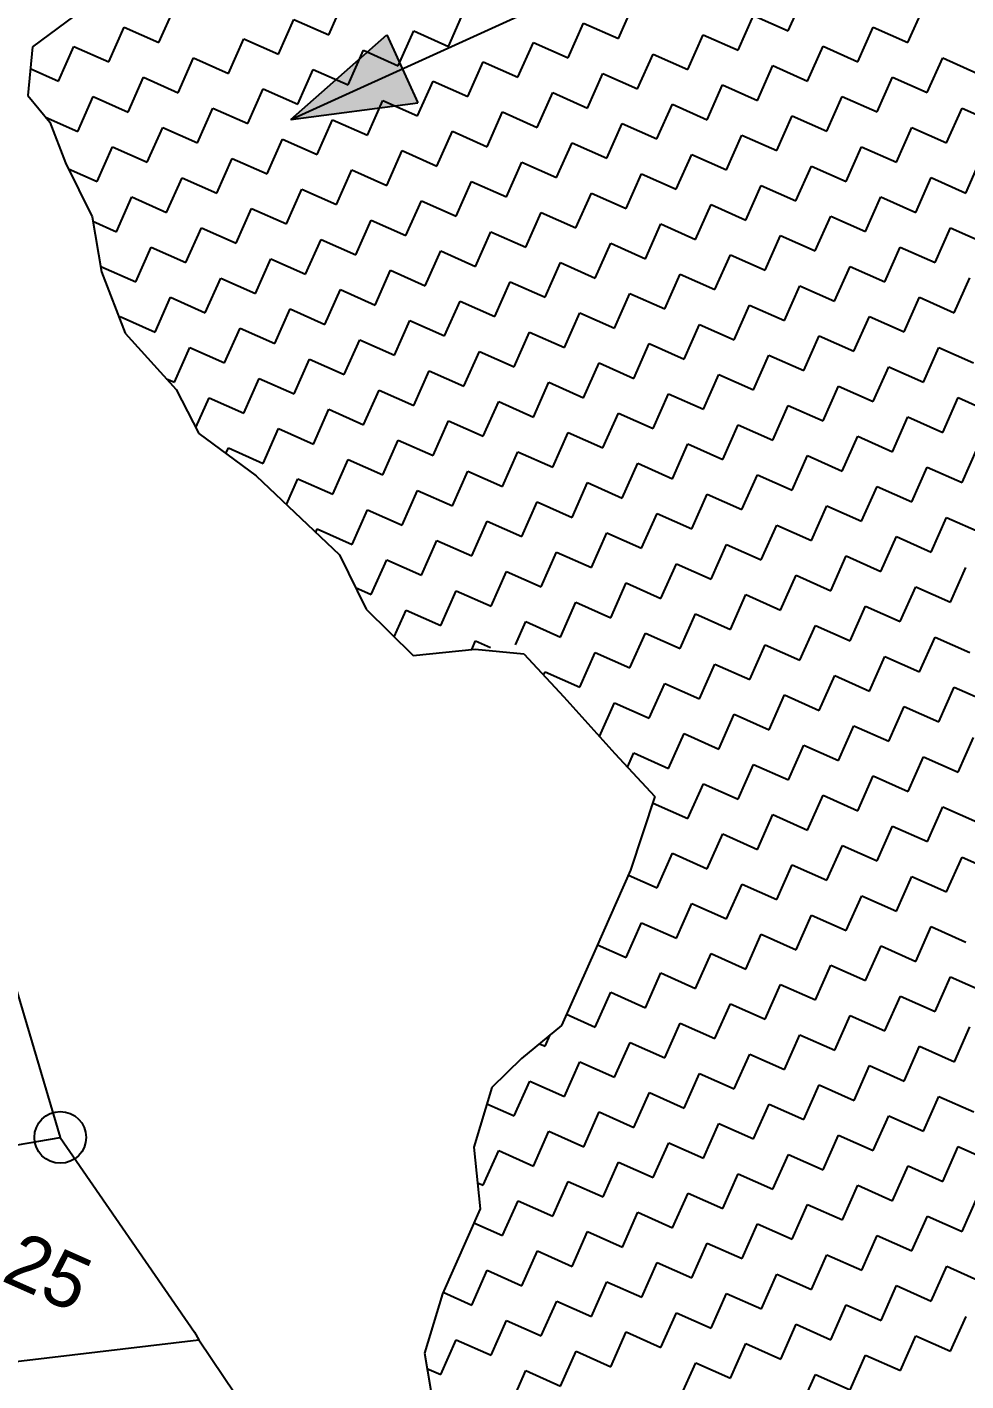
# Model space of a CAD drawing. Header units: metres. Extents: x 279553 to 281500, y 2029848 to 2031565.
# Drawn here: x 280711.2 to 280867.2, y 2030283.8 to 2030508.8 of the extents above; entities that cross this region are included whole.
import ezdxf
from ezdxf.enums import TextEntityAlignment as Align

# ---------------------------------------------------------------- set-up
doc = ezdxf.new("R2010")
doc.units = ezdxf.units.M
doc.header["$MEASUREMENT"] = 0
for name, color, linetype in [('POLY_HATCH', 12, 'Continuous'), ('POLY_PARCEL', 6, 'Continuous'), ('TEXT_PARCEL', 7, 'Continuous')]:
    doc.layers.add(name, color=color, linetype=linetype)
doc.styles.add('TEXT_MAP', font='', dxfattribs={"height": 2.5})
doc.styles.get('TEXT_MAP').set_extended_font_data('Kruti Dev 050')

msp = doc.modelspace()

# ---------------------------------------------------------------- hatches: boundary and pattern name
h = msp.add_hatch(color=256)
h.paths.add_polyline_path([(280773.59, 2030501.85), (280771.01, 2030507.51), (280755.06, 2030493.42)])
h.paths.add_polyline_path([(280755.06, 2030493.42), (280776.17, 2030496.18), (280773.59, 2030501.85)])

# ---------------------------------------------------------------- linework, layer by layer
for points in [[(280755.06, 2030493.42), (280866.69, 2030544.2)], [(280755.06, 2030493.42), (280771.01, 2030507.51)], [(280771.01, 2030507.51), (280776.17, 2030496.18)], [(280755.06, 2030493.42), (280776.17, 2030496.18)]]:
    msp.add_lwpolyline(points)
msp.add_circle((280716.74, 2030324.28), 4.3)
at = {"layer": 'POLY_HATCH', "linetype": 'Continuous'}
for p, q in [((280761.36, 2030507.51), (280763.92, 2030513.28)), ((280837.7, 2030508.16), (280840.27, 2030513.93)), ((280733.13, 2030506.22), (280735.7, 2030511.99)), ((280781.25, 2030505.58), (280783.81, 2030511.36)), ((280809.48, 2030506.87), (280812.04, 2030512.64)), ((280829.36, 2030504.95), (280831.93, 2030510.72)), ((280831.93, 2030510.72), (280837.7, 2030508.16)), ((280857.59, 2030506.23), (280860.16, 2030512.01)), ((280724.79, 2030503.01), (280727.36, 2030508.78)), ((280727.36, 2030508.78), (280733.13, 2030506.22)), ((280753.02, 2030504.3), (280755.58, 2030510.07)), ((280755.58, 2030510.07), (280761.36, 2030507.51)), ((280801.14, 2030503.66), (280803.7, 2030509.43)), ((280803.7, 2030509.43), (280809.48, 2030506.87)), ((280849.25, 2030503.02), (280851.82, 2030508.8)), ((280851.82, 2030508.8), (280857.59, 2030506.23)), ((280744.68, 2030501.09), (280747.24, 2030506.86)), ((280747.24, 2030506.86), (280753.02, 2030504.3)), ((280772.91, 2030502.37), (280775.47, 2030508.15)), ((280775.47, 2030508.15), (280781.25, 2030505.58)), ((280792.8, 2030500.45), (280795.36, 2030506.23)), ((280795.36, 2030506.23), (280801.14, 2030503.66)), ((280821.02, 2030501.74), (280823.59, 2030507.51)), ((280823.59, 2030507.51), (280829.36, 2030504.95)), ((280716.45, 2030499.8), (280719.02, 2030505.58)), ((280719.02, 2030505.58), (280724.79, 2030503.01)), ((280764.57, 2030499.17), (280767.13, 2030504.94)), ((280767.13, 2030504.94), (280772.91, 2030502.37)), ((280812.68, 2030498.53), (280815.25, 2030504.3)), ((280815.25, 2030504.3), (280821.02, 2030501.74)), ((280840.91, 2030499.82), (280843.48, 2030505.59)), ((280843.48, 2030505.59), (280849.25, 2030503.02)), ((280711.77, 2030501.88), (280716.45, 2030499.8)), ((280736.34, 2030497.88), (280738.9, 2030503.65)), ((280738.9, 2030503.65), (280744.68, 2030501.09)), ((280756.23, 2030495.96), (280758.79, 2030501.73)), ((280758.79, 2030501.73), (280764.57, 2030499.17)), ((280784.46, 2030497.24), (280787.02, 2030503.02)), ((280787.02, 2030503.02), (280792.8, 2030500.45)), ((280832.57, 2030496.61), (280835.14, 2030502.38)), ((280835.14, 2030502.38), (280840.91, 2030499.82)), ((280860.8, 2030497.89), (280863.37, 2030503.67)), ((280863.37, 2030503.67), (280869.14, 2030501.1)), ((280728, 2030494.67), (280730.56, 2030500.44)), ((280730.56, 2030500.44), (280736.34, 2030497.88)), ((280776.12, 2030494.03), (280778.68, 2030499.81)), ((280778.68, 2030499.81), (280784.46, 2030497.24)), ((280804.34, 2030495.32), (280806.91, 2030501.09)), ((280806.91, 2030501.09), (280812.68, 2030498.53)), ((280852.46, 2030494.68), (280855.03, 2030500.46)), ((280855.03, 2030500.46), (280860.8, 2030497.89)), ((280719.66, 2030491.46), (280722.22, 2030497.24)), ((280722.22, 2030497.24), (280728, 2030494.67)), ((280747.89, 2030492.75), (280750.45, 2030498.52)), ((280750.45, 2030498.52), (280756.23, 2030495.96)), ((280796, 2030492.11), (280798.57, 2030497.89)), ((280798.57, 2030497.89), (280804.34, 2030495.32)), ((280824.23, 2030493.4), (280826.8, 2030499.17)), ((280826.8, 2030499.17), (280832.57, 2030496.61)), ((280844.12, 2030491.48), (280846.69, 2030497.25)), ((280846.69, 2030497.25), (280852.46, 2030494.68)), ((280739.55, 2030489.54), (280742.11, 2030495.31)), ((280742.11, 2030495.31), (280747.89, 2030492.75)), ((280767.78, 2030490.83), (280770.34, 2030496.6)), ((280770.34, 2030496.6), (280776.12, 2030494.03)), ((280815.89, 2030490.19), (280818.46, 2030495.96)), ((280818.46, 2030495.96), (280824.23, 2030493.4)), ((280864.01, 2030489.55), (280866.58, 2030495.33)), ((280866.58, 2030495.33), (280872.35, 2030492.76)), ((280714.31, 2030493.84), (280719.66, 2030491.46)), ((280759.44, 2030487.62), (280762, 2030493.39)), ((280762, 2030493.39), (280767.78, 2030490.83)), ((280787.66, 2030488.9), (280790.23, 2030494.68)), ((280790.23, 2030494.68), (280796, 2030492.11)), ((280807.55, 2030486.98), (280810.12, 2030492.75)), ((280810.12, 2030492.75), (280815.89, 2030490.19)), ((280835.78, 2030488.27), (280838.35, 2030494.04)), ((280838.35, 2030494.04), (280844.12, 2030491.48)), ((280731.21, 2030486.33), (280733.77, 2030492.1)), ((280733.77, 2030492.1), (280739.55, 2030489.54)), ((280779.33, 2030485.69), (280781.89, 2030491.47)), ((280781.89, 2030491.47), (280787.66, 2030488.9)), ((280827.44, 2030485.06), (280830.01, 2030490.83)), ((280830.01, 2030490.83), (280835.78, 2030488.27)), ((280855.67, 2030486.34), (280858.24, 2030492.12)), ((280858.24, 2030492.12), (280864.01, 2030489.55)), ((280722.87, 2030483.12), (280725.43, 2030488.9)), ((280725.43, 2030488.9), (280731.21, 2030486.33)), ((280751.1, 2030484.41), (280753.66, 2030490.18)), ((280753.66, 2030490.18), (280759.44, 2030487.62)), ((280770.99, 2030482.49), (280773.55, 2030488.26)), ((280773.55, 2030488.26), (280779.33, 2030485.69)), ((280799.21, 2030483.77), (280801.78, 2030489.55)), ((280801.78, 2030489.55), (280807.55, 2030486.98)), ((280847.33, 2030483.14), (280849.9, 2030488.91)), ((280849.9, 2030488.91), (280855.67, 2030486.34)), ((280742.76, 2030481.2), (280745.32, 2030486.97)), ((280745.32, 2030486.97), (280751.1, 2030484.41)), ((280790.87, 2030480.56), (280793.44, 2030486.34)), ((280793.44, 2030486.34), (280799.21, 2030483.77)), ((280819.1, 2030481.85), (280821.67, 2030487.62)), ((280821.67, 2030487.62), (280827.44, 2030485.06)), ((280867.22, 2030481.21), (280869.78, 2030486.99)), ((280718.09, 2030485.24), (280722.87, 2030483.12)), ((280734.42, 2030477.99), (280736.98, 2030483.76)), ((280736.98, 2030483.76), (280742.76, 2030481.2)), ((280762.65, 2030479.28), (280765.21, 2030485.05)), ((280765.21, 2030485.05), (280770.99, 2030482.49)), ((280810.76, 2030478.64), (280813.33, 2030484.41)), ((280813.33, 2030484.41), (280819.1, 2030481.85)), ((280838.99, 2030479.93), (280841.56, 2030485.7)), ((280841.56, 2030485.7), (280847.33, 2030483.14)), ((280858.88, 2030478), (280861.44, 2030483.78)), ((280861.44, 2030483.78), (280867.22, 2030481.21)), ((280754.31, 2030476.07), (280756.87, 2030481.84)), ((280756.87, 2030481.84), (280762.65, 2030479.28)), ((280782.53, 2030477.35), (280785.1, 2030483.13)), ((280785.1, 2030483.13), (280790.87, 2030480.56)), ((280830.65, 2030476.72), (280833.22, 2030482.49)), ((280833.22, 2030482.49), (280838.99, 2030479.93)), ((280726.08, 2030474.78), (280728.64, 2030480.56)), ((280728.64, 2030480.56), (280734.42, 2030477.99)), ((280774.19, 2030474.15), (280776.76, 2030479.92)), ((280776.76, 2030479.92), (280782.53, 2030477.35)), ((280802.42, 2030475.43), (280804.99, 2030481.21)), ((280804.99, 2030481.21), (280810.76, 2030478.64)), ((280822.31, 2030473.51), (280824.88, 2030479.28)), ((280824.88, 2030479.28), (280830.65, 2030476.72)), ((280850.54, 2030474.8), (280853.11, 2030480.57)), ((280853.11, 2030480.57), (280858.88, 2030478)), ((280745.97, 2030472.86), (280748.53, 2030478.63)), ((280748.53, 2030478.63), (280754.31, 2030476.07)), ((280794.08, 2030472.22), (280796.65, 2030478)), ((280796.65, 2030478), (280802.42, 2030475.43)), ((280842.2, 2030471.59), (280844.77, 2030477.36)), ((280844.77, 2030477.36), (280850.54, 2030474.8)), ((280722.16, 2030476.52), (280726.08, 2030474.78)), ((280737.63, 2030469.65), (280740.19, 2030475.42)), ((280740.19, 2030475.42), (280745.97, 2030472.86)), ((280765.85, 2030470.94), (280768.42, 2030476.71)), ((280768.42, 2030476.71), (280774.19, 2030474.15)), ((280785.74, 2030469.01), (280788.31, 2030474.79)), ((280788.31, 2030474.79), (280794.08, 2030472.22)), ((280813.97, 2030470.3), (280816.54, 2030476.07)), ((280816.54, 2030476.07), (280822.31, 2030473.51)), ((280862.09, 2030469.66), (280864.65, 2030475.44)), ((280864.65, 2030475.44), (280870.43, 2030472.87)), ((280757.51, 2030467.73), (280760.08, 2030473.5)), ((280760.08, 2030473.5), (280765.85, 2030470.94)), ((280805.63, 2030467.09), (280808.2, 2030472.87)), ((280808.2, 2030472.87), (280813.97, 2030470.3)), ((280833.86, 2030468.38), (280836.43, 2030474.15)), ((280836.43, 2030474.15), (280842.2, 2030471.59)), ((280729.29, 2030466.44), (280731.85, 2030472.22)), ((280731.85, 2030472.22), (280737.63, 2030469.65)), ((280749.17, 2030464.52), (280751.74, 2030470.29)), ((280751.74, 2030470.29), (280757.51, 2030467.73)), ((280777.4, 2030465.81), (280779.97, 2030471.58)), ((280779.97, 2030471.58), (280785.74, 2030469.01)), ((280825.52, 2030465.17), (280828.09, 2030470.94)), ((280828.09, 2030470.94), (280833.86, 2030468.38)), ((280853.75, 2030466.46), (280856.31, 2030472.23)), ((280856.31, 2030472.23), (280862.09, 2030469.66)), ((280723.47, 2030468.92), (280723.51, 2030469.01)), ((280723.51, 2030469.01), (280729.29, 2030466.44)), ((280769.06, 2030462.6), (280771.63, 2030468.37)), ((280771.63, 2030468.37), (280777.4, 2030465.81)), ((280797.29, 2030463.88), (280799.86, 2030469.66)), ((280799.86, 2030469.66), (280805.63, 2030467.09)), ((280845.41, 2030463.25), (280847.97, 2030469.02)), ((280847.97, 2030469.02), (280853.75, 2030466.46)), ((280740.83, 2030461.31), (280743.4, 2030467.08)), ((280743.4, 2030467.08), (280749.17, 2030464.52)), ((280788.95, 2030460.67), (280791.52, 2030466.45)), ((280791.52, 2030466.45), (280797.29, 2030463.88)), ((280817.18, 2030461.96), (280819.75, 2030467.73)), ((280819.75, 2030467.73), (280825.52, 2030465.17)), ((280837.07, 2030460.04), (280839.63, 2030465.81)), ((280839.63, 2030465.81), (280845.41, 2030463.25)), ((280865.3, 2030461.32), (280867.86, 2030467.1)), ((280732.49, 2030458.1), (280735.06, 2030463.88)), ((280735.06, 2030463.88), (280740.83, 2030461.31)), ((280760.72, 2030459.39), (280763.29, 2030465.16)), ((280763.29, 2030465.16), (280769.06, 2030462.6)), ((280808.84, 2030458.75), (280811.41, 2030464.53)), ((280811.41, 2030464.53), (280817.18, 2030461.96)), ((280856.96, 2030458.12), (280859.52, 2030463.89)), ((280859.52, 2030463.89), (280865.3, 2030461.32)), ((280752.38, 2030456.18), (280754.95, 2030461.95)), ((280754.95, 2030461.95), (280760.72, 2030459.39)), ((280780.61, 2030457.47), (280783.18, 2030463.24)), ((280783.18, 2030463.24), (280788.95, 2030460.67)), ((280800.5, 2030455.54), (280803.07, 2030461.32)), ((280803.07, 2030461.32), (280808.84, 2030458.75)), ((280828.73, 2030456.83), (280831.29, 2030462.6)), ((280831.29, 2030462.6), (280837.07, 2030460.04)), ((280726.59, 2030460.37), (280726.72, 2030460.67)), ((280726.72, 2030460.67), (280732.49, 2030458.1)), ((280772.27, 2030454.26), (280774.84, 2030460.03)), ((280774.84, 2030460.03), (280780.61, 2030457.47)), ((280820.39, 2030453.62), (280822.95, 2030459.39)), ((280822.95, 2030459.39), (280828.73, 2030456.83)), ((280848.62, 2030454.91), (280851.18, 2030460.68)), ((280851.18, 2030460.68), (280856.96, 2030458.12)), ((280744.04, 2030452.97), (280746.61, 2030458.74)), ((280746.61, 2030458.74), (280752.38, 2030456.18)), ((280763.93, 2030451.05), (280766.5, 2030456.82)), ((280766.5, 2030456.82), (280772.27, 2030454.26)), ((280792.16, 2030452.33), (280794.73, 2030458.11)), ((280794.73, 2030458.11), (280800.5, 2030455.54)), ((280840.28, 2030451.7), (280842.84, 2030457.47)), ((280842.84, 2030457.47), (280848.62, 2030454.91)), ((280735.7, 2030449.76), (280738.27, 2030455.54)), ((280738.27, 2030455.54), (280744.04, 2030452.97)), ((280783.82, 2030449.13), (280786.39, 2030454.9)), ((280786.39, 2030454.9), (280792.16, 2030452.33)), ((280812.05, 2030450.41), (280814.61, 2030456.19)), ((280814.61, 2030456.19), (280820.39, 2030453.62)), ((280860.17, 2030449.78), (280862.73, 2030455.55)), ((280862.73, 2030455.55), (280868.51, 2030452.98)), ((280755.59, 2030447.84), (280758.16, 2030453.61)), ((280758.16, 2030453.61), (280763.93, 2030451.05)), ((280803.71, 2030447.2), (280806.27, 2030452.98)), ((280806.27, 2030452.98), (280812.05, 2030450.41)), ((280831.94, 2030448.49), (280834.5, 2030454.26)), ((280834.5, 2030454.26), (280840.28, 2030451.7)), ((280851.83, 2030446.57), (280854.39, 2030452.34)), ((280854.39, 2030452.34), (280860.17, 2030449.78)), ((280734.4, 2030450.34), (280735.7, 2030449.76)), ((280747.25, 2030444.63), (280749.82, 2030450.4)), ((280749.82, 2030450.4), (280755.59, 2030447.84)), ((280775.48, 2030445.92), (280778.05, 2030451.69)), ((280778.05, 2030451.69), (280783.82, 2030449.13)), ((280823.6, 2030445.28), (280826.16, 2030451.06)), ((280826.16, 2030451.06), (280831.94, 2030448.49)), ((280767.14, 2030442.71), (280769.71, 2030448.48)), ((280769.71, 2030448.48), (280775.48, 2030445.92)), ((280795.37, 2030443.99), (280797.93, 2030449.77)), ((280797.93, 2030449.77), (280803.71, 2030447.2)), ((280815.26, 2030442.07), (280817.82, 2030447.85)), ((280817.82, 2030447.85), (280823.6, 2030445.28)), ((280843.49, 2030443.36), (280846.05, 2030449.13)), ((280846.05, 2030449.13), (280851.83, 2030446.57)), ((280739.28, 2030442.24), (280741.48, 2030447.2)), ((280741.48, 2030447.2), (280747.25, 2030444.63)), ((280787.03, 2030440.79), (280789.59, 2030446.56)), ((280789.59, 2030446.56), (280795.37, 2030443.99)), ((280835.15, 2030440.15), (280837.71, 2030445.92)), ((280837.71, 2030445.92), (280843.49, 2030443.36)), ((280863.37, 2030441.44), (280865.94, 2030447.21)), ((280865.94, 2030447.21), (280871.71, 2030444.64)), ((280758.8, 2030439.5), (280761.37, 2030445.27)), ((280761.37, 2030445.27), (280767.14, 2030442.71)), ((280778.69, 2030437.58), (280781.25, 2030443.35)), ((280781.25, 2030443.35), (280787.03, 2030440.79)), ((280806.92, 2030438.86), (280809.48, 2030444.64)), ((280809.48, 2030444.64), (280815.26, 2030442.07)), ((280855.03, 2030438.23), (280857.6, 2030444)), ((280857.6, 2030444), (280863.37, 2030441.44)), ((280750.46, 2030436.29), (280753.03, 2030442.07)), ((280753.03, 2030442.07), (280758.8, 2030439.5)), ((280798.58, 2030435.65), (280801.14, 2030441.43)), ((280801.14, 2030441.43), (280806.92, 2030438.86)), ((280826.81, 2030436.94), (280829.37, 2030442.72)), ((280829.37, 2030442.72), (280835.15, 2030440.15)), ((280744.28, 2030437.94), (280744.69, 2030438.86)), ((280744.69, 2030438.86), (280750.46, 2030436.29)), ((280770.35, 2030434.37), (280772.91, 2030440.14)), ((280772.91, 2030440.14), (280778.69, 2030437.58)), ((280818.47, 2030433.73), (280821.03, 2030439.51)), ((280821.03, 2030439.51), (280826.81, 2030436.94)), ((280846.69, 2030435.02), (280849.26, 2030440.79)), ((280849.26, 2030440.79), (280855.03, 2030438.23)), ((280866.58, 2030433.1), (280869.15, 2030438.87)), ((280762.01, 2030431.16), (280764.57, 2030436.93)), ((280764.57, 2030436.93), (280770.35, 2030434.37)), ((280790.24, 2030432.45), (280792.8, 2030438.22)), ((280792.8, 2030438.22), (280798.58, 2030435.65)), ((280838.35, 2030431.81), (280840.92, 2030437.58)), ((280840.92, 2030437.58), (280846.69, 2030435.02)), ((280781.9, 2030429.24), (280784.46, 2030435.01)), ((280784.46, 2030435.01), (280790.24, 2030432.45)), ((280810.13, 2030430.52), (280812.69, 2030436.3)), ((280812.69, 2030436.3), (280818.47, 2030433.73)), ((280830.01, 2030428.6), (280832.58, 2030434.38)), ((280832.58, 2030434.38), (280838.35, 2030431.81)), ((280858.24, 2030429.89), (280860.81, 2030435.66)), ((280860.81, 2030435.66), (280866.58, 2030433.1)), ((280754.33, 2030429.44), (280756.23, 2030433.73)), ((280756.23, 2030433.73), (280762.01, 2030431.16)), ((280801.79, 2030427.31), (280804.35, 2030433.09)), ((280804.35, 2030433.09), (280810.13, 2030430.52)), ((280849.9, 2030426.68), (280852.47, 2030432.45)), ((280852.47, 2030432.45), (280858.24, 2030429.89)), ((280773.56, 2030426.03), (280776.12, 2030431.8)), ((280776.12, 2030431.8), (280781.9, 2030429.24)), ((280793.45, 2030424.11), (280796.01, 2030429.88)), ((280796.01, 2030429.88), (280801.79, 2030427.31)), ((280821.67, 2030425.39), (280824.24, 2030431.17)), ((280824.24, 2030431.17), (280830.01, 2030428.6)), ((280765.22, 2030422.82), (280767.78, 2030428.59)), ((280767.78, 2030428.59), (280773.56, 2030426.03)), ((280813.33, 2030422.18), (280815.9, 2030427.96)), ((280815.9, 2030427.96), (280821.67, 2030425.39)), ((280841.56, 2030423.47), (280844.13, 2030429.24)), ((280844.13, 2030429.24), (280849.9, 2030426.68)), ((280759.19, 2030424.82), (280759.44, 2030425.39)), ((280759.44, 2030425.39), (280765.22, 2030422.82)), ((280785.11, 2030420.9), (280787.67, 2030426.67)), ((280787.67, 2030426.67), (280793.45, 2030424.11)), ((280833.22, 2030420.26), (280835.79, 2030426.04)), ((280835.79, 2030426.04), (280841.56, 2030423.47)), ((280861.45, 2030421.55), (280864.02, 2030427.32)), ((280864.02, 2030427.32), (280869.79, 2030424.76)), ((280776.77, 2030417.69), (280779.33, 2030423.46)), ((280779.33, 2030423.46), (280785.11, 2030420.9)), ((280804.99, 2030418.97), (280807.56, 2030424.75)), ((280807.56, 2030424.75), (280813.33, 2030422.18)), ((280853.11, 2030418.34), (280855.68, 2030424.11)), ((280855.68, 2030424.11), (280861.45, 2030421.55)), ((280796.65, 2030415.77), (280799.22, 2030421.54)), ((280799.22, 2030421.54), (280804.99, 2030418.97)), ((280824.88, 2030417.05), (280827.45, 2030422.83)), ((280827.45, 2030422.83), (280833.22, 2030420.26)), ((280844.77, 2030415.13), (280847.34, 2030420.9)), ((280847.34, 2030420.9), (280853.11, 2030418.34)), ((280768.43, 2030414.48), (280770.99, 2030420.25)), ((280770.99, 2030420.25), (280776.77, 2030417.69)), ((280816.54, 2030413.84), (280819.11, 2030419.62)), ((280819.11, 2030419.62), (280824.88, 2030417.05)), ((280864.66, 2030413.21), (280867.23, 2030418.98)), ((280788.32, 2030412.56), (280790.88, 2030418.33)), ((280790.88, 2030418.33), (280796.65, 2030415.77)), ((280808.2, 2030410.63), (280810.77, 2030416.41)), ((280810.77, 2030416.41), (280816.54, 2030413.84)), ((280836.43, 2030411.92), (280839, 2030417.7)), ((280839, 2030417.7), (280844.77, 2030415.13)), ((280765.8, 2030415.65), (280768.43, 2030414.48)), ((280779.98, 2030409.35), (280782.54, 2030415.12)), ((280782.54, 2030415.12), (280788.32, 2030412.56)), ((280828.09, 2030408.71), (280830.66, 2030414.49)), ((280830.66, 2030414.49), (280836.43, 2030411.92)), ((280856.32, 2030410), (280858.89, 2030415.77)), ((280858.89, 2030415.77), (280864.66, 2030413.21)), ((280772.23, 2030407.48), (280774.2, 2030411.91)), ((280774.2, 2030411.91), (280779.98, 2030409.35)), ((280799.86, 2030407.43), (280802.43, 2030413.2)), ((280802.43, 2030413.2), (280808.2, 2030410.63)), ((280847.98, 2030406.79), (280850.55, 2030412.56)), ((280850.55, 2030412.56), (280856.32, 2030410)), ((280792.36, 2030406.11), (280794.09, 2030409.99)), ((280794.09, 2030409.99), (280799.86, 2030407.43)), ((280819.75, 2030405.5), (280822.32, 2030411.28)), ((280822.32, 2030411.28), (280828.09, 2030408.71)), ((280811.41, 2030402.29), (280813.98, 2030408.07)), ((280813.98, 2030408.07), (280819.75, 2030405.5)), ((280839.64, 2030403.58), (280842.21, 2030409.36)), ((280842.21, 2030409.36), (280847.98, 2030406.79)), ((280859.53, 2030401.66), (280862.09, 2030407.43)), ((280862.09, 2030407.43), (280867.87, 2030404.87)), ((280785.12, 2030405.37), (280785.75, 2030406.78)), ((280785.75, 2030406.78), (280788.22, 2030405.69)), ((280831.3, 2030400.37), (280833.87, 2030406.15)), ((280833.87, 2030406.15), (280839.64, 2030403.58)), ((280803.07, 2030399.09), (280805.64, 2030404.86)), ((280805.64, 2030404.86), (280811.41, 2030402.29)), ((280822.96, 2030397.16), (280825.53, 2030402.94)), ((280825.53, 2030402.94), (280831.3, 2030400.37)), ((280851.19, 2030398.45), (280853.76, 2030404.22)), ((280853.76, 2030404.22), (280859.53, 2030401.66)), ((280797.05, 2030401.1), (280797.3, 2030401.65)), ((280797.3, 2030401.65), (280803.07, 2030399.09)), ((280842.85, 2030395.24), (280845.42, 2030401.02)), ((280845.42, 2030401.02), (280851.19, 2030398.45)), ((280814.62, 2030393.95), (280817.19, 2030399.73)), ((280817.19, 2030399.73), (280822.96, 2030397.16)), ((280862.74, 2030393.32), (280865.3, 2030399.09)), ((280865.3, 2030399.09), (280871.08, 2030396.53)), ((280806.35, 2030390.91), (280808.85, 2030396.52)), ((280808.85, 2030396.52), (280814.62, 2030393.95)), ((280834.51, 2030392.03), (280837.08, 2030397.81)), ((280837.08, 2030397.81), (280842.85, 2030395.24)), ((280826.17, 2030388.82), (280828.74, 2030394.6)), ((280828.74, 2030394.6), (280834.51, 2030392.03)), ((280854.4, 2030390.11), (280856.96, 2030395.88)), ((280856.96, 2030395.88), (280862.74, 2030393.32)), ((280846.06, 2030386.9), (280848.62, 2030392.68)), ((280848.62, 2030392.68), (280854.4, 2030390.11)), ((280817.83, 2030385.61), (280820.4, 2030391.39)), ((280820.4, 2030391.39), (280826.17, 2030388.82)), ((280837.72, 2030383.69), (280840.28, 2030389.47)), ((280840.28, 2030389.47), (280846.06, 2030386.9)), ((280865.95, 2030384.98), (280868.51, 2030390.75)), ((280811.01, 2030385.82), (280812.06, 2030388.18)), ((280812.06, 2030388.18), (280817.83, 2030385.61)), ((280857.61, 2030381.77), (280860.17, 2030387.54)), ((280860.17, 2030387.54), (280865.95, 2030384.98)), ((280829.38, 2030380.48), (280831.94, 2030386.26)), ((280831.94, 2030386.26), (280837.72, 2030383.69)), ((280821.04, 2030377.28), (280823.6, 2030383.05)), ((280823.6, 2030383.05), (280829.38, 2030380.48)), ((280849.27, 2030378.56), (280851.83, 2030384.34)), ((280851.83, 2030384.34), (280857.61, 2030381.77)), ((280840.93, 2030375.35), (280843.49, 2030381.13)), ((280843.49, 2030381.13), (280849.27, 2030378.56)), ((280814.96, 2030379.15), (280815.26, 2030379.84)), ((280815.26, 2030379.84), (280821.04, 2030377.28)), ((280860.82, 2030373.43), (280863.38, 2030379.2)), ((280863.38, 2030379.2), (280869.16, 2030376.64)), ((280832.59, 2030372.14), (280835.15, 2030377.92)), ((280835.15, 2030377.92), (280840.93, 2030375.35)), ((280852.48, 2030370.22), (280855.04, 2030376)), ((280855.04, 2030376), (280860.82, 2030373.43)), ((280824.25, 2030368.94), (280826.81, 2030374.71)), ((280826.81, 2030374.71), (280832.59, 2030372.14)), ((280815.91, 2030365.73), (280818.47, 2030371.5)), ((280818.47, 2030371.5), (280824.25, 2030368.94)), ((280844.14, 2030367.01), (280846.7, 2030372.79)), ((280846.7, 2030372.79), (280852.48, 2030370.22)), ((280835.8, 2030363.8), (280838.36, 2030369.58)), ((280838.36, 2030369.58), (280844.14, 2030367.01)), ((280864.02, 2030365.09), (280866.59, 2030370.86)), ((280866.59, 2030370.86), (280872.36, 2030368.3)), ((280811.14, 2030367.85), (280815.91, 2030365.73)), ((280855.68, 2030361.88), (280858.25, 2030367.66)), ((280858.25, 2030367.66), (280864.02, 2030365.09)), ((280827.46, 2030360.6), (280830.02, 2030366.37)), ((280830.02, 2030366.37), (280835.8, 2030363.8)), ((280847.34, 2030358.67), (280849.91, 2030364.45)), ((280849.91, 2030364.45), (280855.68, 2030361.88)), ((280819.12, 2030357.39), (280821.68, 2030363.16)), ((280821.68, 2030363.16), (280827.46, 2030360.6)), ((280810.78, 2030354.18), (280813.34, 2030359.95)), ((280813.34, 2030359.95), (280819.12, 2030357.39)), ((280839, 2030355.46), (280841.57, 2030361.24)), ((280841.57, 2030361.24), (280847.34, 2030358.67)), ((280830.66, 2030352.26), (280833.23, 2030358.03)), ((280833.23, 2030358.03), (280839, 2030355.46)), ((280858.89, 2030353.54), (280861.46, 2030359.32)), ((280861.46, 2030359.32), (280867.23, 2030356.75)), ((280806, 2030356.3), (280810.78, 2030354.18)), ((280850.55, 2030350.33), (280853.12, 2030356.11)), ((280853.12, 2030356.11), (280858.89, 2030353.54)), ((280822.32, 2030349.05), (280824.89, 2030354.82)), ((280824.89, 2030354.82), (280830.66, 2030352.26)), ((280813.98, 2030345.84), (280816.55, 2030351.61)), ((280816.55, 2030351.61), (280822.32, 2030349.05)), ((280842.21, 2030347.12), (280844.78, 2030352.9)), ((280844.78, 2030352.9), (280850.55, 2030350.33)), ((280862.1, 2030345.2), (280864.67, 2030350.98)), ((280864.67, 2030350.98), (280870.44, 2030348.41)), ((280833.87, 2030343.92), (280836.44, 2030349.69)), ((280836.44, 2030349.69), (280842.21, 2030347.12)), ((280805.64, 2030342.63), (280808.21, 2030348.4)), ((280808.21, 2030348.4), (280813.98, 2030345.84)), ((280825.53, 2030340.71), (280828.1, 2030346.48)), ((280828.1, 2030346.48), (280833.87, 2030343.92)), ((280853.76, 2030341.99), (280856.33, 2030347.77)), ((280856.33, 2030347.77), (280862.1, 2030345.2)), ((280800.87, 2030344.75), (280805.64, 2030342.63)), ((280845.42, 2030338.78), (280847.99, 2030344.56)), ((280847.99, 2030344.56), (280853.76, 2030341.99)), ((280817.19, 2030337.5), (280819.76, 2030343.27)), ((280819.76, 2030343.27), (280825.53, 2030340.71)), ((280865.31, 2030336.86), (280867.88, 2030342.64)), ((280796.36, 2030339.84), (280797.3, 2030339.42)), ((280797.3, 2030339.42), (280798.15, 2030341.32)), ((280808.85, 2030334.29), (280811.42, 2030340.06)), ((280811.42, 2030340.06), (280817.19, 2030337.5)), ((280837.08, 2030335.58), (280839.65, 2030341.35)), ((280839.65, 2030341.35), (280845.42, 2030338.78)), ((280828.74, 2030332.37), (280831.31, 2030338.14)), ((280831.31, 2030338.14), (280837.08, 2030335.58)), ((280856.97, 2030333.65), (280859.54, 2030339.43)), ((280859.54, 2030339.43), (280865.31, 2030336.86)), ((280800.51, 2030331.08), (280803.08, 2030336.85)), ((280803.08, 2030336.85), (280808.85, 2030334.29)), ((280848.63, 2030330.44), (280851.2, 2030336.22)), ((280851.2, 2030336.22), (280856.97, 2030333.65)), ((280792.17, 2030327.87), (280794.74, 2030333.65)), ((280794.74, 2030333.65), (280800.51, 2030331.08)), ((280820.4, 2030329.16), (280822.97, 2030334.93)), ((280822.97, 2030334.93), (280828.74, 2030332.37)), ((280840.29, 2030327.24), (280842.86, 2030333.01)), ((280842.86, 2030333.01), (280848.63, 2030330.44)), ((280812.06, 2030325.95), (280814.63, 2030331.72)), ((280814.63, 2030331.72), (280820.4, 2030329.16)), ((280860.18, 2030325.31), (280862.75, 2030331.09)), ((280862.75, 2030331.09), (280868.52, 2030328.52)), ((280787.63, 2030329.89), (280792.17, 2030327.87)), ((280803.72, 2030322.74), (280806.29, 2030328.51)), ((280806.29, 2030328.51), (280812.06, 2030325.95)), ((280831.95, 2030324.03), (280834.52, 2030329.8)), ((280834.52, 2030329.8), (280840.29, 2030327.24)), ((280823.61, 2030320.82), (280826.18, 2030326.59)), ((280826.18, 2030326.59), (280831.95, 2030324.03)), ((280851.84, 2030322.1), (280854.41, 2030327.88)), ((280854.41, 2030327.88), (280860.18, 2030325.31)), ((280795.38, 2030319.53), (280797.95, 2030325.31)), ((280797.95, 2030325.31), (280803.72, 2030322.74)), ((280843.5, 2030318.9), (280846.07, 2030324.67)), ((280846.07, 2030324.67), (280851.84, 2030322.1)), ((280787.04, 2030316.32), (280789.61, 2030322.1)), ((280789.61, 2030322.1), (280795.38, 2030319.53)), ((280815.27, 2030317.61), (280817.84, 2030323.38)), ((280817.84, 2030323.38), (280823.61, 2030320.82)), ((280863.39, 2030316.97), (280865.95, 2030322.75)), ((280865.95, 2030322.75), (280871.73, 2030320.18)), ((280806.93, 2030314.4), (280809.5, 2030320.17)), ((280809.5, 2030320.17), (280815.27, 2030317.61)), ((280835.16, 2030315.69), (280837.73, 2030321.46)), ((280837.73, 2030321.46), (280843.5, 2030318.9)), ((280855.05, 2030313.76), (280857.61, 2030319.54)), ((280857.61, 2030319.54), (280863.39, 2030316.97)), ((280826.82, 2030312.48), (280829.39, 2030318.25)), ((280829.39, 2030318.25), (280835.16, 2030315.69)), ((280786.05, 2030316.76), (280787.04, 2030316.32)), ((280798.59, 2030311.19), (280801.16, 2030316.97)), ((280801.16, 2030316.97), (280806.93, 2030314.4)), ((280818.48, 2030309.27), (280821.05, 2030315.04)), ((280821.05, 2030315.04), (280826.82, 2030312.48)), ((280846.71, 2030310.56), (280849.27, 2030316.33)), ((280849.27, 2030316.33), (280855.05, 2030313.76)), ((280790.25, 2030307.98), (280792.82, 2030313.76)), ((280792.82, 2030313.76), (280798.59, 2030311.19)), ((280838.37, 2030307.35), (280840.93, 2030313.12)), ((280840.93, 2030313.12), (280846.71, 2030310.56)), ((280866.6, 2030308.63), (280869.16, 2030314.41)), ((280810.14, 2030306.06), (280812.71, 2030311.84)), ((280812.71, 2030311.84), (280818.48, 2030309.27)), ((280858.26, 2030305.42), (280860.82, 2030311.2)), ((280860.82, 2030311.2), (280866.6, 2030308.63)), ((280785.48, 2030310.1), (280790.25, 2030307.98)), ((280801.8, 2030302.85), (280804.37, 2030308.63)), ((280804.37, 2030308.63), (280810.14, 2030306.06)), ((280830.03, 2030304.14), (280832.59, 2030309.91)), ((280832.59, 2030309.91), (280838.37, 2030307.35)), ((280821.69, 2030300.93), (280824.25, 2030306.7)), ((280824.25, 2030306.7), (280830.03, 2030304.14)), ((280849.92, 2030302.22), (280852.48, 2030307.99)), ((280852.48, 2030307.99), (280858.26, 2030305.42)), ((280793.46, 2030299.64), (280796.03, 2030305.42)), ((280796.03, 2030305.42), (280801.8, 2030302.85)), ((280841.58, 2030299.01), (280844.14, 2030304.78)), ((280844.14, 2030304.78), (280849.92, 2030302.22)), ((280785.12, 2030296.43), (280787.69, 2030302.21)), ((280787.69, 2030302.21), (280793.46, 2030299.64)), ((280813.35, 2030297.72), (280815.91, 2030303.5)), ((280815.91, 2030303.5), (280821.69, 2030300.93)), ((280833.24, 2030295.8), (280835.8, 2030301.57)), ((280835.8, 2030301.57), (280841.58, 2030299.01)), ((280861.47, 2030297.08), (280864.03, 2030302.86)), ((280864.03, 2030302.86), (280869.81, 2030300.29)), ((280805.01, 2030294.51), (280807.57, 2030300.29)), ((280807.57, 2030300.29), (280813.35, 2030297.72)), ((280853.13, 2030293.88), (280855.69, 2030299.65)), ((280855.69, 2030299.65), (280861.47, 2030297.08)), ((280780.35, 2030298.55), (280785.12, 2030296.43)), ((280796.67, 2030291.3), (280799.23, 2030297.08)), ((280799.23, 2030297.08), (280805.01, 2030294.51)), ((280824.9, 2030292.59), (280827.46, 2030298.36)), ((280827.46, 2030298.36), (280833.24, 2030295.8)), ((280816.56, 2030289.38), (280819.12, 2030295.16)), ((280819.12, 2030295.16), (280824.9, 2030292.59)), ((280844.79, 2030290.67), (280847.35, 2030296.44)), ((280847.35, 2030296.44), (280853.13, 2030293.88)), ((280788.33, 2030288.09), (280790.89, 2030293.87)), ((280790.89, 2030293.87), (280796.67, 2030291.3)), ((280836.45, 2030287.46), (280839.01, 2030293.23)), ((280839.01, 2030293.23), (280844.79, 2030290.67)), ((280864.67, 2030288.74), (280867.24, 2030294.52)), ((280779.99, 2030284.89), (280782.55, 2030290.66)), ((280782.55, 2030290.66), (280788.33, 2030288.09)), ((280808.22, 2030286.17), (280810.78, 2030291.95)), ((280810.78, 2030291.95), (280816.56, 2030289.38)), ((280856.33, 2030285.54), (280858.9, 2030291.31)), ((280858.9, 2030291.31), (280864.67, 2030288.74)), ((280799.88, 2030282.96), (280802.44, 2030288.74)), ((280802.44, 2030288.74), (280808.22, 2030286.17)), ((280828.11, 2030284.25), (280830.67, 2030290.02)), ((280830.67, 2030290.02), (280836.45, 2030287.46)), ((280847.99, 2030282.33), (280850.56, 2030288.1)), ((280850.56, 2030288.1), (280856.33, 2030285.54)), ((280777.67, 2030285.91), (280779.99, 2030284.89)), ((280819.77, 2030281.04), (280822.33, 2030286.82)), ((280822.33, 2030286.82), (280828.11, 2030284.25)), ((280791.54, 2030279.75), (280794.1, 2030285.53)), ((280794.1, 2030285.53), (280799.88, 2030282.96)), ((280839.65, 2030279.12), (280842.22, 2030284.89)), ((280842.22, 2030284.89), (280847.99, 2030282.33))]:
    msp.add_line(p, q, dxfattribs=at)
at = {"layer": 'POLY_HATCH'}
for p, q in [((280720.46, 2030511.64), (280712.12, 2030505.52)), ((280712.12, 2030505.52), (280711.34, 2030497.44)), ((280711.34, 2030497.44), (280715, 2030493.01)), ((280715, 2030493.01), (280717.61, 2030486.23)), ((280717.61, 2030486.23), (280722.04, 2030477.24)), ((280722.04, 2030477.24), (280723.61, 2030468.12)), ((280723.61, 2030468.12), (280727.52, 2030457.95)), ((280727.52, 2030457.95), (280736, 2030448.57)), ((280736, 2030448.57), (280739.78, 2030441.27)), ((280739.78, 2030441.27), (280749.3, 2030434.23)), ((280749.3, 2030434.23), (280763.12, 2030421.07)), ((280763.12, 2030421.07), (280767.56, 2030412.08)), ((280767.56, 2030412.08), (280775.38, 2030404.39)), ((280775.38, 2030404.39), (280785.68, 2030405.43)), ((280785.68, 2030405.43), (280793.76, 2030404.65)), ((280793.76, 2030404.65), (280800.42, 2030397.48)), ((280800.42, 2030397.48), (280808.89, 2030388.1)), ((280808.89, 2030388.1), (280815.54, 2030380.93)), ((280815.54, 2030380.93), (280811.51, 2030368.68)), ((280811.51, 2030368.68), (280805.77, 2030355.78)), ((280805.77, 2030355.78), (280800.04, 2030342.88)), ((280800.04, 2030342.88), (280793.4, 2030337.41)), ((280793.4, 2030337.41), (280788.44, 2030332.58)), ((280788.44, 2030332.58), (280785.45, 2030322.68)), ((280785.45, 2030322.68), (280786.49, 2030312.39)), ((280786.49, 2030312.39), (280780.24, 2030298.31)), ((280780.24, 2030298.31), (280777.25, 2030288.41)), ((280777.25, 2030288.41), (280778.81, 2030279.29))]:
    msp.add_line(p, q, dxfattribs=at)
at = {"layer": 'POLY_PARCEL'}
for p, q in [((280704.63, 2030365.02), (280716.74, 2030324.28)), ((280689.78, 2030319.59), (280716.74, 2030324.28)), ((280716.74, 2030324.28), (280739.05, 2030291.93)), ((280698.48, 2030285.76), (280739.78, 2030290.67)), ((280739.05, 2030291.93), (280739.78, 2030290.67)), ((280739.78, 2030290.67), (280753.44, 2030270.38))]:
    msp.add_line(p, q, dxfattribs=at)

# ---------------------------------------------------------------- texts
at = {"layer": 'TEXT_PARCEL', "style": 'TEXT_MAP'}
msp.add_text('25', height=9.099, rotation=336.0439, dxfattribs=at).set_placement((280714.76, 2030301.98), align=Align.MIDDLE)

doc.saveas('drawing.dxf')
